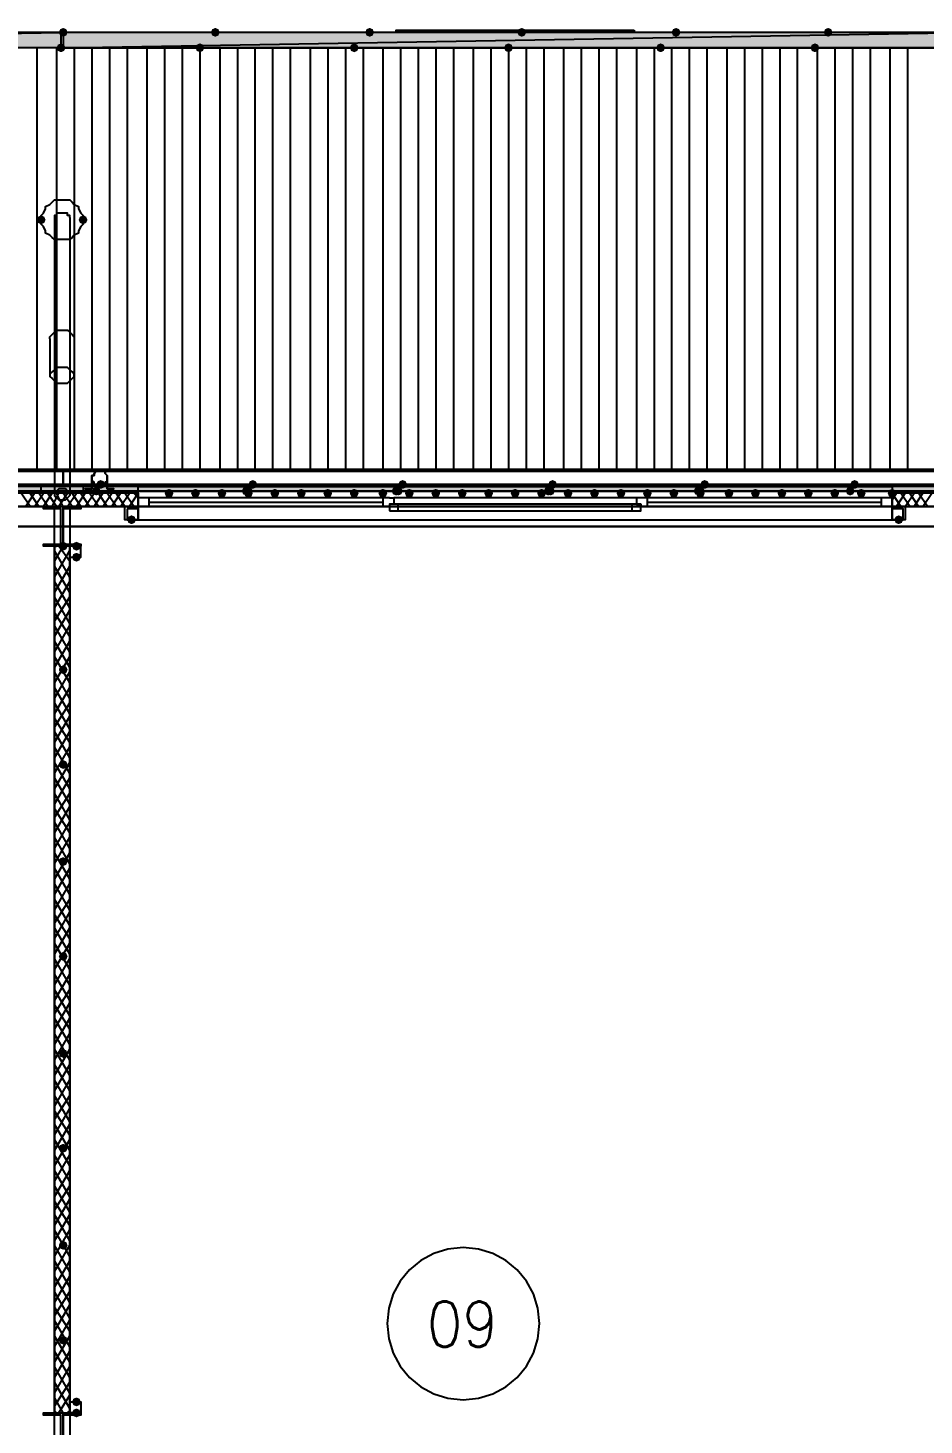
# Model space of a CAD drawing. Header units: millimetres. Extents: x 0 to 420, y 0 to 297.
# Drawn here: x 293.79 to 311, y 203.18 to 230 of the extents above; entities that cross this region are included whole.
import ezdxf

# ---------------------------------------------------------------- set-up
doc = ezdxf.new("R2010")
doc.units = ezdxf.units.MM
doc.layers.get('0').update_dxf_attribs({"linetype": 'CONTINUOUS'})
doc.styles.get("Standard").update_dxf_attribs({"font": 'STANDARD'})

msp = doc.modelspace()

# ---------------------------------------------------------------- hatches: boundary and pattern name
at = {"true_color": 0x000007}
h = msp.add_hatch(color=0, dxfattribs=at)
h.paths.add_polyline_path([(294.428333, 229.616), (277.071667, 229.616), (294.428333, 229.912333)], flags=0)
h.paths.add_polyline_path([(277.071667, 229.616), (294.428333, 229.912333), (277.071667, 229.912333)], flags=0)
at = {"true_color": 0x0000fe}
for points in [[(294.555333, 229.912333), (294.530463, 229.852537), (294.470667, 229.827667), (294.410871, 229.852537), (294.386, 229.912333), (294.410871, 229.972129), (294.470667, 229.997), (294.530462, 229.972129)], [(297.476333, 229.912333), (297.451462, 229.852537), (297.391667, 229.827667), (297.331871, 229.852537), (297.307, 229.912333), (297.331871, 229.972129), (297.391667, 229.997), (297.451462, 229.972129)], [(300.439667, 229.912333), (300.414796, 229.852537), (300.355, 229.827667), (300.295204, 229.852537), (300.270333, 229.912333), (300.295204, 229.972129), (300.355, 229.997), (300.414796, 229.972129)], [(303.360667, 229.912333), (303.335796, 229.852537), (303.276, 229.827667), (303.216204, 229.852537), (303.191333, 229.912333), (303.216204, 229.972129), (303.276, 229.997), (303.335796, 229.972129)], [(306.324, 229.912333), (306.299129, 229.852537), (306.239333, 229.827667), (306.179537, 229.852537), (306.154667, 229.912333), (306.179537, 229.972129), (306.239333, 229.997), (306.299129, 229.972129)], [(309.245, 229.912333), (309.220129, 229.852537), (309.160333, 229.827667), (309.100537, 229.852537), (309.075667, 229.912333), (309.100537, 229.972129), (309.160333, 229.997), (309.220129, 229.972129)], [(294.513, 229.616), (294.488129, 229.556204), (294.428333, 229.531333), (294.368538, 229.556204), (294.343667, 229.616), (294.368537, 229.675796), (294.428333, 229.700667), (294.488129, 229.675796)], [(297.18, 229.616), (297.155129, 229.556204), (297.095333, 229.531333), (297.035538, 229.556204), (297.010667, 229.616), (297.035537, 229.675796), (297.095333, 229.700667), (297.155129, 229.675796)], [(300.143333, 229.616), (300.118462, 229.556204), (300.058667, 229.531333), (299.998871, 229.556204), (299.974, 229.616), (299.998871, 229.675796), (300.058667, 229.700667), (300.118462, 229.675796)], [(303.106667, 229.616), (303.081796, 229.556204), (303.022, 229.531333), (302.962204, 229.556204), (302.937333, 229.616), (302.962204, 229.675796), (303.022, 229.700667), (303.081796, 229.675796)], [(306.027667, 229.616), (306.002796, 229.556204), (305.943, 229.531333), (305.883204, 229.556204), (305.858333, 229.616), (305.883204, 229.675796), (305.943, 229.700667), (306.002796, 229.675796)], [(308.991, 229.616), (308.966129, 229.556204), (308.906333, 229.531333), (308.846537, 229.556204), (308.821667, 229.616), (308.846537, 229.675796), (308.906333, 229.700667), (308.966129, 229.675796)], [(295.275, 221.234), (295.250129, 221.174204), (295.190333, 221.149333), (295.130538, 221.174204), (295.105667, 221.234), (295.130537, 221.293796), (295.190333, 221.318667), (295.250129, 221.293796)], [(298.196, 221.234), (298.171129, 221.174204), (298.111333, 221.149333), (298.051537, 221.174204), (298.026667, 221.234), (298.051537, 221.293796), (298.111333, 221.318667), (298.171129, 221.293796)], [(301.074667, 221.234), (301.049796, 221.174204), (300.99, 221.149333), (300.930204, 221.174204), (300.905333, 221.234), (300.930204, 221.293796), (300.99, 221.318667), (301.049796, 221.293796)], [(303.953333, 221.234), (303.928463, 221.174204), (303.868667, 221.149333), (303.808871, 221.174204), (303.784, 221.234), (303.808871, 221.293796), (303.868667, 221.318667), (303.928462, 221.293796)], [(306.874333, 221.234), (306.849462, 221.174204), (306.789667, 221.149333), (306.729871, 221.174204), (306.705, 221.234), (306.729871, 221.293796), (306.789667, 221.318667), (306.849462, 221.293796)], [(309.753, 221.234), (309.728129, 221.174204), (309.668333, 221.149333), (309.608538, 221.174204), (309.583667, 221.234), (309.608537, 221.293796), (309.668333, 221.318667), (309.728129, 221.293796)], [(295.190333, 221.107), (295.165462, 221.047204), (295.105667, 221.022333), (295.045871, 221.047204), (295.021, 221.107), (295.045871, 221.166796), (295.105667, 221.191667), (295.165462, 221.166796)], [(295.190333, 221.107), (295.165462, 221.047204), (295.105667, 221.022333), (295.045871, 221.047204), (295.021, 221.107), (295.045871, 221.166796), (295.105667, 221.191667), (295.165462, 221.166796)], [(295.190333, 221.107), (295.165462, 221.047204), (295.105667, 221.022333), (295.045871, 221.047204), (295.021, 221.107), (295.045871, 221.166796), (295.105667, 221.191667), (295.165462, 221.166796)], [(298.069, 221.107), (298.044129, 221.047204), (297.984333, 221.022333), (297.924537, 221.047204), (297.899667, 221.107), (297.924537, 221.166796), (297.984333, 221.191667), (298.044129, 221.166796)], [(298.111333, 221.107), (298.086462, 221.047204), (298.026667, 221.022333), (297.966871, 221.047204), (297.942, 221.107), (297.966871, 221.166796), (298.026667, 221.191667), (298.086462, 221.166796)], [(298.111333, 221.107), (298.086462, 221.047204), (298.026667, 221.022333), (297.966871, 221.047204), (297.942, 221.107), (297.966871, 221.166796), (298.026667, 221.191667), (298.086462, 221.166796)], [(300.947667, 221.107), (300.922796, 221.047204), (300.863, 221.022333), (300.803204, 221.047204), (300.778333, 221.107), (300.803204, 221.166796), (300.863, 221.191667), (300.922796, 221.166796)], [(300.99, 221.107), (300.965129, 221.047204), (300.905333, 221.022333), (300.845537, 221.047204), (300.820667, 221.107), (300.845537, 221.166796), (300.905333, 221.191667), (300.965129, 221.166796)], [(300.99, 221.107), (300.965129, 221.047204), (300.905333, 221.022333), (300.845537, 221.047204), (300.820667, 221.107), (300.845537, 221.166796), (300.905333, 221.191667), (300.965129, 221.166796)], [(303.868667, 221.107), (303.843796, 221.047204), (303.784, 221.022333), (303.724204, 221.047204), (303.699333, 221.107), (303.724204, 221.166796), (303.784, 221.191667), (303.843796, 221.166796)], [(303.911, 221.107), (303.886129, 221.047204), (303.826333, 221.022333), (303.766538, 221.047204), (303.741667, 221.107), (303.766537, 221.166796), (303.826333, 221.191667), (303.886129, 221.166796)], [(303.911, 221.107), (303.886129, 221.047204), (303.826333, 221.022333), (303.766538, 221.047204), (303.741667, 221.107), (303.766537, 221.166796), (303.826333, 221.191667), (303.886129, 221.166796)], [(306.747333, 221.107), (306.722462, 221.047204), (306.662667, 221.022333), (306.602871, 221.047204), (306.578, 221.107), (306.602871, 221.166796), (306.662667, 221.191667), (306.722462, 221.166796)], [(306.789667, 221.107), (306.764796, 221.047204), (306.705, 221.022333), (306.645204, 221.047204), (306.620333, 221.107), (306.645204, 221.166796), (306.705, 221.191667), (306.764796, 221.166796)], [(306.789667, 221.107), (306.764796, 221.047204), (306.705, 221.022333), (306.645204, 221.047204), (306.620333, 221.107), (306.645204, 221.166796), (306.705, 221.191667), (306.764796, 221.166796)], [(309.668333, 221.107), (309.643462, 221.047204), (309.583667, 221.022333), (309.523871, 221.047204), (309.499, 221.107), (309.523871, 221.166796), (309.583667, 221.191667), (309.643462, 221.166796)], [(309.668333, 221.107), (309.643462, 221.047204), (309.583667, 221.022333), (309.523871, 221.047204), (309.499, 221.107), (309.523871, 221.166796), (309.583667, 221.191667), (309.643462, 221.166796)], [(309.668333, 221.107), (309.643462, 221.047204), (309.583667, 221.022333), (309.523871, 221.047204), (309.499, 221.107), (309.523871, 221.166796), (309.583667, 221.191667), (309.643462, 221.166796)]]:
    msp.add_hatch(color=0, dxfattribs=at).paths.add_polyline_path(points, flags=0)
at = {"true_color": 0x000007}
h = msp.add_hatch(color=0, dxfattribs=at)
h.paths.add_polyline_path([(311.827333, 229.616), (294.470667, 229.616), (311.827333, 229.912333)], flags=0)
h.paths.add_polyline_path([(294.470667, 229.616), (311.827333, 229.912333), (294.470667, 229.912333)], flags=0)
for points in [[(294.132, 226.314), (294.107129, 226.254204), (294.047333, 226.229333), (293.987538, 226.254204), (293.962667, 226.314), (293.987537, 226.373796), (294.047333, 226.398667), (294.107129, 226.373796)], [(294.936333, 226.314), (294.911462, 226.254204), (294.851667, 226.229333), (294.791871, 226.254204), (294.767, 226.314), (294.791871, 226.373796), (294.851667, 226.398667), (294.911462, 226.373796)], [(296.587333, 221.064667), (296.562462, 221.004871), (296.502667, 220.98), (296.442871, 221.004871), (296.418, 221.064667), (296.442871, 221.124462), (296.502667, 221.149333), (296.562462, 221.124463)], [(297.095333, 221.064667), (297.070462, 221.004871), (297.010667, 220.98), (296.950871, 221.004871), (296.926, 221.064667), (296.950871, 221.124462), (297.010667, 221.149333), (297.070462, 221.124463)], [(297.603333, 221.064667), (297.578463, 221.004871), (297.518667, 220.98), (297.458871, 221.004871), (297.434, 221.064667), (297.458871, 221.124462), (297.518667, 221.149333), (297.578462, 221.124463)], [(298.111333, 221.064667), (298.086462, 221.004871), (298.026667, 220.98), (297.966871, 221.004871), (297.942, 221.064667), (297.966871, 221.124462), (298.026667, 221.149333), (298.086462, 221.124463)], [(298.619333, 221.064667), (298.594462, 221.004871), (298.534667, 220.98), (298.474871, 221.004871), (298.45, 221.064667), (298.474871, 221.124462), (298.534667, 221.149333), (298.594462, 221.124463)], [(299.127333, 221.064667), (299.102462, 221.004871), (299.042667, 220.98), (298.982871, 221.004871), (298.958, 221.064667), (298.982871, 221.124462), (299.042667, 221.149333), (299.102462, 221.124463)], [(299.635333, 221.064667), (299.610463, 221.004871), (299.550667, 220.98), (299.490871, 221.004871), (299.466, 221.064667), (299.490871, 221.124462), (299.550667, 221.149333), (299.610462, 221.124463)], [(300.143333, 221.064667), (300.118462, 221.004871), (300.058667, 220.98), (299.998871, 221.004871), (299.974, 221.064667), (299.998871, 221.124462), (300.058667, 221.149333), (300.118462, 221.124463)], [(300.693667, 221.064667), (300.668796, 221.004871), (300.609, 220.98), (300.549204, 221.004871), (300.524333, 221.064667), (300.549204, 221.124462), (300.609, 221.149333), (300.668796, 221.124463)], [(301.201667, 221.064667), (301.176796, 221.004871), (301.117, 220.98), (301.057204, 221.004871), (301.032333, 221.064667), (301.057204, 221.124462), (301.117, 221.149333), (301.176796, 221.124463)], [(301.709667, 221.064667), (301.684796, 221.004871), (301.625, 220.98), (301.565204, 221.004871), (301.540333, 221.064667), (301.565204, 221.124462), (301.625, 221.149333), (301.684796, 221.124463)], [(302.217667, 221.064667), (302.192796, 221.004871), (302.133, 220.98), (302.073204, 221.004871), (302.048333, 221.064667), (302.073204, 221.124462), (302.133, 221.149333), (302.192796, 221.124463)], [(302.725667, 221.064667), (302.700796, 221.004871), (302.641, 220.98), (302.581204, 221.004871), (302.556333, 221.064667), (302.581204, 221.124462), (302.641, 221.149333), (302.700796, 221.124463)], [(303.233667, 221.064667), (303.208796, 221.004871), (303.149, 220.98), (303.089204, 221.004871), (303.064333, 221.064667), (303.089204, 221.124462), (303.149, 221.149333), (303.208796, 221.124463)], [(303.741667, 221.064667), (303.716796, 221.004871), (303.657, 220.98), (303.597204, 221.004871), (303.572333, 221.064667), (303.597204, 221.124462), (303.657, 221.149333), (303.716796, 221.124463)], [(304.249667, 221.064667), (304.224796, 221.004871), (304.165, 220.98), (304.105204, 221.004871), (304.080333, 221.064667), (304.105204, 221.124462), (304.165, 221.149333), (304.224796, 221.124463)], [(304.757667, 221.064667), (304.732796, 221.004871), (304.673, 220.98), (304.613204, 221.004871), (304.588333, 221.064667), (304.613204, 221.124462), (304.673, 221.149333), (304.732796, 221.124463)], [(305.265667, 221.064667), (305.240796, 221.004871), (305.181, 220.98), (305.121204, 221.004871), (305.096333, 221.064667), (305.121204, 221.124462), (305.181, 221.149333), (305.240796, 221.124463)], [(305.773667, 221.064667), (305.748796, 221.004871), (305.689, 220.98), (305.629204, 221.004871), (305.604333, 221.064667), (305.629204, 221.124462), (305.689, 221.149333), (305.748796, 221.124463)], [(306.281667, 221.064667), (306.256796, 221.004871), (306.197, 220.98), (306.137204, 221.004871), (306.112333, 221.064667), (306.137204, 221.124462), (306.197, 221.149333), (306.256796, 221.124463)], [(306.789667, 221.064667), (306.764796, 221.004871), (306.705, 220.98), (306.645204, 221.004871), (306.620333, 221.064667), (306.645204, 221.124462), (306.705, 221.149333), (306.764796, 221.124463)], [(307.34, 221.064667), (307.315129, 221.004871), (307.255333, 220.98), (307.195538, 221.004871), (307.170667, 221.064667), (307.195537, 221.124462), (307.255333, 221.149333), (307.315129, 221.124463)], [(307.848, 221.064667), (307.823129, 221.004871), (307.763333, 220.98), (307.703538, 221.004871), (307.678667, 221.064667), (307.703537, 221.124462), (307.763333, 221.149333), (307.823129, 221.124463)], [(308.356, 221.064667), (308.331129, 221.004871), (308.271333, 220.98), (308.211537, 221.004871), (308.186667, 221.064667), (308.211537, 221.124462), (308.271333, 221.149333), (308.331129, 221.124463)], [(308.864, 221.064667), (308.839129, 221.004871), (308.779333, 220.98), (308.719538, 221.004871), (308.694667, 221.064667), (308.719537, 221.124462), (308.779333, 221.149333), (308.839129, 221.124463)], [(309.372, 221.064667), (309.347129, 221.004871), (309.287333, 220.98), (309.227538, 221.004871), (309.202667, 221.064667), (309.227537, 221.124462), (309.287333, 221.149333), (309.347129, 221.124463)], [(309.88, 221.064667), (309.855129, 221.004871), (309.795333, 220.98), (309.735537, 221.004871), (309.710667, 221.064667), (309.735537, 221.124462), (309.795333, 221.149333), (309.855129, 221.124463)], [(310.472667, 221.064667), (310.447796, 221.004871), (310.388, 220.98), (310.328204, 221.004871), (310.303333, 221.064667), (310.328204, 221.124462), (310.388, 221.149333), (310.447796, 221.124463)], [(295.867667, 220.556667), (295.842796, 220.496871), (295.783, 220.472), (295.723204, 220.496871), (295.698333, 220.556667), (295.723204, 220.616462), (295.783, 220.641333), (295.842796, 220.616463)], [(310.599667, 220.556667), (310.574796, 220.496871), (310.515, 220.472), (310.455204, 220.496871), (310.430333, 220.556667), (310.455204, 220.616462), (310.515, 220.641333), (310.574796, 220.616463)], [(294.555333, 220.048667), (294.530463, 219.988871), (294.470667, 219.964), (294.410871, 219.988871), (294.386, 220.048667), (294.410871, 220.108462), (294.470667, 220.133333), (294.530462, 220.108463)], [(294.809333, 220.048667), (294.784462, 219.988871), (294.724667, 219.964), (294.664871, 219.988871), (294.64, 220.048667), (294.664871, 220.108462), (294.724667, 220.133333), (294.784462, 220.108463)], [(294.809333, 219.837), (294.784462, 219.777204), (294.724667, 219.752333), (294.664871, 219.777204), (294.64, 219.837), (294.664871, 219.896796), (294.724667, 219.921667), (294.784462, 219.896796)], [(294.555333, 217.678), (294.530463, 217.618204), (294.470667, 217.593333), (294.410871, 217.618204), (294.386, 217.678), (294.410871, 217.737796), (294.470667, 217.762667), (294.530462, 217.737796)], [(294.555333, 215.857667), (294.530463, 215.797871), (294.470667, 215.773), (294.410871, 215.797871), (294.386, 215.857667), (294.410871, 215.917462), (294.470667, 215.942333), (294.530462, 215.917463)], [(294.555333, 213.995), (294.530463, 213.935204), (294.470667, 213.910333), (294.410871, 213.935204), (294.386, 213.995), (294.410871, 214.054796), (294.470667, 214.079667), (294.530462, 214.054796)], [(294.555333, 212.174667), (294.530463, 212.114871), (294.470667, 212.09), (294.410871, 212.114871), (294.386, 212.174667), (294.410871, 212.234462), (294.470667, 212.259333), (294.530462, 212.234463)], [(294.555333, 210.312), (294.530463, 210.252204), (294.470667, 210.227333), (294.410871, 210.252204), (294.386, 210.312), (294.410871, 210.371796), (294.470667, 210.396667), (294.530462, 210.371796)], [(294.555333, 208.491667), (294.530463, 208.431871), (294.470667, 208.407), (294.410871, 208.431871), (294.386, 208.491667), (294.410871, 208.551462), (294.470667, 208.576333), (294.530462, 208.551463)], [(294.555333, 206.629), (294.530463, 206.569204), (294.470667, 206.544333), (294.410871, 206.569204), (294.386, 206.629), (294.410871, 206.688796), (294.470667, 206.713667), (294.530462, 206.688796)], [(294.555333, 204.808667), (294.530463, 204.748871), (294.470667, 204.724), (294.410871, 204.748871), (294.386, 204.808667), (294.410871, 204.868462), (294.470667, 204.893333), (294.530462, 204.868463)], [(294.809333, 203.623333), (294.784462, 203.563538), (294.724667, 203.538667), (294.664871, 203.563538), (294.64, 203.623333), (294.664871, 203.683129), (294.724667, 203.708), (294.784462, 203.683129)], [(294.809333, 203.411667), (294.784462, 203.351871), (294.724667, 203.327), (294.664871, 203.351871), (294.64, 203.411667), (294.664871, 203.471462), (294.724667, 203.496333), (294.784462, 203.471463)]]:
    msp.add_hatch(color=0, dxfattribs=at).paths.add_polyline_path(points, flags=0)
h = msp.add_hatch(color=0, dxfattribs=at)
h.paths.add_polyline_path([(119.972667, 221.234), (381.973667, 221.234), (119.972667, 221.107)], flags=0)
h.paths.add_polyline_path([(381.973667, 221.234), (119.972667, 221.107), (381.973667, 221.107)], flags=0)

# ---------------------------------------------------------------- linework, layer by layer
at = {"color": 0, "true_color": 0x000007}
for points in [[(294.428333, 229.912333), (294.428333, 229.616), (277.071667, 229.616), (277.071667, 229.912333), (277.071667, 229.616), (259.672667, 229.616), (259.672667, 229.912333), (259.672667, 229.616), (242.273667, 229.616), (242.273667, 229.912333), (242.273667, 229.616), (224.874667, 229.616), (224.874667, 229.912333), (207.518, 229.912333), (207.518, 229.616), (224.874667, 229.616), (224.874667, 229.912333), (242.273667, 229.912333), (259.672667, 229.912333), (277.071667, 229.912333)], [(294.428333, 229.616), (277.071667, 229.616), (294.428333, 229.912333)], [(277.071667, 229.616), (294.428333, 229.912333), (277.071667, 229.912333)], [(311.827333, 229.616), (294.470667, 229.616), (311.827333, 229.912333)], [(294.470667, 229.616), (311.827333, 229.912333), (294.470667, 229.912333)], [(311.827333, 229.912333), (294.470667, 229.912333), (294.470667, 229.616), (311.827333, 229.616)], [(305.435, 229.954667), (305.435, 229.912333), (300.863, 229.912333), (300.863, 229.954667)], [(381.973667, 229.065667), (381.973667, 229.616), (119.972667, 229.616), (119.972667, 229.065667), (119.972667, 222.080667), (119.972667, 221.488), (381.973667, 221.488), (381.973667, 222.080667)], [(294.513, 225.933), (294.470667, 225.933), (294.386, 225.933), (294.301333, 225.933), (294.259, 225.975333), (294.216667, 226.017667), (294.132, 226.06), (294.132, 226.102333), (294.089667, 226.187), (294.047333, 226.229333), (294.047333, 226.314), (294.047333, 226.398667), (294.089667, 226.441), (294.132, 226.525667), (294.132, 226.568), (294.216667, 226.610333), (294.259, 226.652667), (294.301333, 226.695), (294.386, 226.695), (294.470667, 226.695), (294.513, 226.695), (294.597667, 226.695), (294.64, 226.652667), (294.682333, 226.610333), (294.767, 226.568), (294.767, 226.525667), (294.809333, 226.441), (294.851667, 226.398667), (294.851667, 226.314), (294.851667, 226.229333), (294.809333, 226.187), (294.767, 226.102333), (294.767, 226.06), (294.682333, 226.017667), (294.64, 225.975333), (294.597667, 225.933)], [(294.470667, 223.181333), (294.513, 223.181333), (294.555333, 223.181333), (294.597667, 223.223667), (294.64, 223.266), (294.682333, 223.308333), (294.682333, 223.350667), (294.64, 223.393), (294.597667, 223.435333), (294.555333, 223.477667), (294.513, 223.477667), (294.470667, 223.477667), (294.428333, 223.477667), (294.386, 223.477667), (294.343667, 223.477667), (294.301333, 223.435333), (294.259, 223.393), (294.216667, 223.350667), (294.216667, 223.308333), (294.259, 223.266), (294.301333, 223.223667), (294.343667, 223.181333), (294.386, 223.181333), (294.428333, 223.181333)], [(294.470667, 221.191667), (277.071667, 221.191667), (277.071667, 221.530333), (294.470667, 221.530333)], [(311.827333, 221.191667), (294.470667, 221.191667), (294.470667, 221.530333), (311.827333, 221.530333)], [(294.894, 221.149333), (295.021, 221.149333), (295.021, 221.361), (295.021, 221.403333), (295.063333, 221.403333), (295.063333, 221.445667), (295.105667, 221.488), (295.148, 221.488), (295.190333, 221.488), (295.232667, 221.488), (295.275, 221.488), (295.275, 221.445667), (295.317333, 221.403333), (295.317333, 221.361), (295.317333, 221.149333), (295.444333, 221.149333), (295.317333, 221.149333), (295.317333, 221.361), (295.317333, 221.403333), (295.275, 221.445667), (295.275, 221.488), (295.232667, 221.488), (295.190333, 221.488), (295.148, 221.488), (295.105667, 221.488), (295.063333, 221.445667), (295.063333, 221.403333), (295.021, 221.403333), (295.021, 221.361), (295.021, 221.149333), (294.894, 221.149333), (295.021, 221.149333), (295.021, 221.361), (295.021, 221.403333), (295.063333, 221.403333), (295.063333, 221.445667), (295.105667, 221.488), (295.148, 221.488), (295.190333, 221.488), (295.232667, 221.488), (295.275, 221.488), (295.275, 221.445667), (295.317333, 221.403333), (295.317333, 221.361), (295.317333, 221.149333), (295.444333, 221.149333), (295.317333, 221.149333), (295.317333, 221.361), (295.317333, 221.403333), (295.275, 221.445667), (295.275, 221.488), (295.232667, 221.488), (295.190333, 221.488), (295.148, 221.488), (295.105667, 221.488), (295.063333, 221.445667), (295.063333, 221.403333), (295.021, 221.403333), (295.021, 221.361), (295.021, 221.149333), (294.894, 221.149333), (295.021, 221.149333), (295.021, 221.361), (295.021, 221.403333), (295.063333, 221.403333), (295.063333, 221.445667), (295.105667, 221.488), (295.148, 221.488), (295.190333, 221.488), (295.232667, 221.488), (295.275, 221.488), (295.275, 221.445667), (295.317333, 221.403333), (295.317333, 221.361), (295.317333, 221.149333), (295.444333, 221.149333), (295.317333, 221.149333), (295.317333, 221.361), (295.317333, 221.403333), (295.275, 221.445667), (295.275, 221.488), (295.232667, 221.488), (295.190333, 221.488), (295.148, 221.488), (295.105667, 221.488), (295.063333, 221.445667), (295.063333, 221.403333), (295.021, 221.403333), (295.021, 221.361), (295.021, 221.149333)], [(295.317333, 221.361), (295.317333, 221.318667), (295.317333, 221.276333), (295.275, 221.276333), (295.275, 221.234), (295.232667, 221.234), (295.190333, 221.191667), (295.148, 221.191667), (295.105667, 221.234), (295.063333, 221.234), (295.063333, 221.276333), (295.021, 221.318667), (295.021, 221.361), (295.021, 221.403333), (295.063333, 221.403333), (295.063333, 221.445667), (295.105667, 221.488), (295.148, 221.488), (295.190333, 221.488), (295.232667, 221.488), (295.275, 221.488), (295.275, 221.445667), (295.317333, 221.403333)], [(295.021, 221.361), (295.021, 221.403333), (295.063333, 221.403333), (295.063333, 221.445667), (295.105667, 221.488), (295.148, 221.488), (295.190333, 221.488), (295.232667, 221.488), (295.275, 221.488), (295.275, 221.445667), (295.317333, 221.403333), (295.317333, 221.361), (295.317333, 221.318667), (295.317333, 221.276333), (295.275, 221.276333), (295.275, 221.234), (295.232667, 221.234), (295.190333, 221.191667), (295.148, 221.191667), (295.105667, 221.234), (295.063333, 221.234), (295.063333, 221.276333), (295.021, 221.318667)], [(119.972667, 221.234), (381.973667, 221.234), (119.972667, 221.107)], [(381.973667, 221.234), (119.972667, 221.107), (381.973667, 221.107)], [(119.972667, 221.234), (119.972667, 221.107), (381.973667, 221.107), (381.973667, 221.234)], [(294.470667, 220.937667), (294.513, 220.937667), (294.555333, 220.98), (294.597667, 221.022333), (294.597667, 221.064667), (294.555333, 221.107), (294.513, 221.149333), (294.470667, 221.149333), (294.428333, 221.149333), (294.386, 221.149333), (294.343667, 221.107), (294.301333, 221.064667), (294.301333, 221.022333), (294.343667, 220.98), (294.386, 220.937667), (294.428333, 220.937667)], [(393.361333, 220.810667), (259.291667, 220.810667), (259.291667, 189.780333), (242.612333, 189.780333), (242.612333, 220.810667), (108.585, 220.810667), (108.585, 104.14), (242.654667, 104.14), (242.654667, 135.128), (259.291667, 135.128), (259.291667, 104.14), (393.361333, 104.14)], [(294.809333, 220.048667), (294.089667, 220.048667), (294.089667, 220.091), (294.428333, 220.091), (294.428333, 220.768333), (294.089667, 220.768333), (294.089667, 220.810667), (294.809333, 220.810667), (294.809333, 220.768333), (294.470667, 220.768333), (294.470667, 220.091), (294.809333, 220.091)], [(295.656, 220.810667), (295.91, 220.810667), (295.91, 220.556667), (295.656, 220.556667)], [(295.698333, 220.768333), (295.698333, 220.556667), (295.91, 220.556667), (295.91, 220.768333)], [(295.91, 220.810667), (295.91, 220.98)], [(300.736, 220.726), (300.905333, 220.726), (300.905333, 220.853), (300.736, 220.853)], [(305.562, 220.853), (305.392667, 220.853), (305.392667, 220.726), (305.562, 220.726)], [(310.388, 220.810667), (310.388, 220.98)], [(310.388, 220.810667), (310.642, 220.810667), (310.642, 220.556667), (310.388, 220.556667)], [(310.388, 220.768333), (310.388, 220.556667), (310.599667, 220.556667), (310.599667, 220.768333)], [(242.612333, 220.429667), (242.612333, 189.780333), (259.291667, 189.780333), (259.291667, 220.429667), (393.022667, 220.429667), (393.022667, 104.478667), (259.291667, 104.478667), (259.291667, 135.128), (242.654667, 135.128), (242.654667, 104.478667), (108.923667, 104.478667), (108.923667, 220.429667)], [(294.597667, 203.411667), (294.597667, 220.048667), (294.301333, 220.048667), (294.301333, 203.411667)], [(294.809333, 220.048667), (294.597667, 220.048667), (294.597667, 219.837), (294.809333, 219.837), (294.809333, 220.048667), (294.597667, 220.048667), (294.597667, 219.837), (294.809333, 219.837)], [(294.809333, 203.411667), (294.597667, 203.411667), (294.597667, 203.623333), (294.809333, 203.623333), (294.809333, 203.411667), (294.597667, 203.411667), (294.597667, 203.623333), (294.809333, 203.623333)], [(294.809333, 202.692), (294.089667, 202.692), (294.089667, 202.734333), (294.428333, 202.734333), (294.428333, 203.369333), (294.089667, 203.369333), (294.089667, 203.411667), (294.809333, 203.411667), (294.809333, 203.369333), (294.470667, 203.369333), (294.470667, 202.734333), (294.809333, 202.734333)]]:
    msp.add_lwpolyline(points, close=True, dxfattribs=at)
for points in [[(294.428333, 229.912333), (277.071667, 229.912333)], [(311.827333, 229.912333), (294.470667, 229.912333)], [(300.863, 229.912333), (300.863, 229.954667), (305.435, 229.954667)], [(294.047333, 226.314), (294.047333, 226.398667), (294.089667, 226.441), (294.132, 226.525667), (294.132, 226.568), (294.216667, 226.610333), (294.259, 226.652667), (294.301333, 226.695), (294.386, 226.695), (294.470667, 226.695), (294.513, 226.695), (294.597667, 226.695), (294.64, 226.652667), (294.682333, 226.610333), (294.767, 226.568), (294.767, 226.525667), (294.809333, 226.441), (294.851667, 226.398667), (294.851667, 226.314)], [(294.597667, 226.356333), (294.597667, 226.398667), (294.555333, 226.398667), (294.555333, 226.441), (294.513, 226.441), (294.470667, 226.441), (294.428333, 226.441), (294.386, 226.441), (294.343667, 226.441), (294.343667, 226.398667), (294.301333, 226.398667), (294.301333, 226.356333)], [(294.301333, 226.356333), (294.301333, 221.022333)], [(294.597667, 226.356333), (294.597667, 221.022333)], [(294.216667, 224.028), (294.216667, 224.070333), (294.259, 224.112667), (294.301333, 224.155), (294.343667, 224.197333), (294.386, 224.197333), (294.428333, 224.197333), (294.470667, 224.197333), (294.513, 224.197333), (294.555333, 224.197333), (294.597667, 224.155), (294.64, 224.112667), (294.682333, 224.070333), (294.682333, 224.028)], [(294.216667, 224.028), (294.216667, 223.308333)], [(294.682333, 224.028), (294.682333, 223.308333)], [(119.972667, 221.107), (381.973667, 221.107), (119.972667, 221.107), (381.973667, 221.107)], [(119.972667, 221.107), (381.973667, 221.107)], [(119.972667, 221.107), (381.973667, 221.107)], [(295.91, 221.064667), (292.989, 221.064667)], [(293.835667, 220.810667), (293.666333, 221.064667)], [(293.751, 220.810667), (293.920333, 221.064667)], [(294.005, 220.810667), (293.835667, 221.064667)], [(293.920333, 220.810667), (294.089667, 221.064667)], [(294.174333, 220.810667), (294.005, 221.064667)], [(294.851667, 221.191667), (294.809333, 221.191667), (294.767, 221.191667), (294.682333, 221.191667), (294.64, 221.191667), (294.597667, 221.191667), (294.513, 221.191667), (294.470667, 221.191667), (294.386, 221.191667), (294.301333, 221.191667), (294.259, 221.191667), (294.216667, 221.191667), (294.132, 221.191667), (294.089667, 221.191667), (294.047333, 221.191667)], [(294.851667, 221.191667), (294.851667, 221.064667), (294.809333, 221.064667), (294.767, 221.064667), (294.682333, 221.064667), (294.64, 221.064667), (294.597667, 221.064667), (294.513, 221.064667), (294.470667, 221.064667), (294.386, 221.064667), (294.301333, 221.064667), (294.259, 221.064667), (294.216667, 221.064667), (294.132, 221.064667), (294.089667, 221.064667), (294.047333, 221.064667), (294.047333, 221.191667)], [(294.089667, 220.810667), (294.259, 221.064667)], [(294.343667, 220.810667), (294.174333, 221.064667)], [(294.259, 220.810667), (294.386, 221.064667)], [(294.470667, 220.810667), (294.343667, 221.064667)], [(294.386, 220.810667), (294.555333, 221.064667)], [(294.64, 220.810667), (294.470667, 221.064667)], [(294.555333, 220.810667), (294.724667, 221.064667)], [(294.809333, 220.810667), (294.64, 221.064667)], [(294.724667, 220.810667), (294.894, 221.064667)], [(294.978667, 220.810667), (294.809333, 221.064667)], [(294.894, 220.810667), (295.063333, 221.064667)], [(295.148, 220.810667), (294.978667, 221.064667)], [(295.063333, 220.810667), (295.232667, 221.064667)], [(295.317333, 220.810667), (295.148, 221.064667)], [(295.232667, 220.810667), (295.402, 221.064667)], [(295.486667, 220.810667), (295.317333, 221.064667)], [(295.402, 220.810667), (295.571333, 221.064667)], [(295.656, 220.810667), (295.486667, 221.064667)], [(295.571333, 220.810667), (295.740667, 221.064667)], [(295.825333, 220.810667), (295.656, 221.064667)], [(295.740667, 220.810667), (295.91, 221.064667)], [(295.91, 220.98), (295.825333, 221.064667)], [(295.91, 221.064667), (295.91, 221.191667), (310.388, 221.191667), (310.388, 221.064667)], [(295.91, 221.064667), (295.91, 220.98), (295.91, 220.810667)], [(295.91, 221.064667), (295.91, 220.98)], [(310.388, 220.937667), (310.472667, 221.064667)], [(310.557333, 220.810667), (310.388, 221.064667)], [(310.388, 221.064667), (310.388, 220.98), (310.388, 220.810667)], [(310.388, 221.064667), (310.388, 220.98)], [(313.309, 221.064667), (310.388, 221.064667)], [(310.472667, 220.810667), (310.642, 221.064667)], [(310.726667, 220.810667), (310.557333, 221.064667)], [(310.642, 220.810667), (310.811333, 221.064667)], [(310.896, 220.810667), (310.726667, 221.064667)], [(310.811333, 220.810667), (310.980667, 221.064667)], [(311.065333, 220.810667), (310.896, 221.064667)], [(310.980667, 220.810667), (311.15, 221.064667)], [(292.989, 220.810667), (295.91, 220.810667)], [(294.089667, 220.768333), (294.089667, 220.810667)], [(294.259, 220.768333), (294.259, 220.810667)], [(294.470667, 220.048667), (294.470667, 220.810667)], [(294.64, 220.768333), (294.64, 220.810667)], [(294.809333, 220.768333), (294.809333, 220.810667)], [(295.783, 220.810667), (295.783, 220.768333)], [(295.91, 220.810667), (296.121667, 220.810667), (296.121667, 220.98), (295.91, 220.98)], [(303.149, 220.810667), (295.91, 220.810667), (295.91, 220.683667)], [(303.149, 220.810667), (295.91, 220.810667), (295.91, 220.683667)], [(295.91, 220.810667), (310.388, 220.810667)], [(300.609, 220.98), (296.121667, 220.98)], [(296.121667, 220.895333), (300.609, 220.895333)], [(296.121667, 220.810667), (300.609, 220.810667)], [(300.736, 220.98), (300.609, 220.98), (300.609, 220.810667), (300.736, 220.810667)], [(300.736, 220.98), (300.820667, 220.98), (300.820667, 220.853), (300.736, 220.853), (300.736, 220.810667)], [(305.477333, 220.98), (300.820667, 220.98)], [(305.392667, 220.853), (300.905333, 220.853)], [(300.905333, 220.810667), (305.392667, 220.810667)], [(300.905333, 220.726), (305.392667, 220.726)], [(300.905333, 220.726), (305.392667, 220.726)], [(310.388, 220.683667), (310.388, 220.810667), (303.149, 220.810667)], [(310.388, 220.683667), (310.388, 220.810667), (303.149, 220.810667)], [(305.562, 220.98), (305.477333, 220.98), (305.477333, 220.853), (305.562, 220.853), (305.562, 220.810667)], [(305.562, 220.810667), (305.689, 220.810667), (305.689, 220.98), (305.562, 220.98)], [(310.176333, 220.98), (305.689, 220.98)], [(305.689, 220.895333), (310.176333, 220.895333)], [(305.689, 220.810667), (310.176333, 220.810667)], [(310.388, 220.98), (310.176333, 220.98), (310.176333, 220.810667), (310.388, 220.810667)], [(310.388, 220.810667), (313.309, 220.810667)], [(310.515, 220.810667), (310.515, 220.768333)], [(295.91, 220.683667), (295.91, 220.556667), (303.149, 220.556667)], [(295.91, 220.683667), (295.91, 220.556667), (303.149, 220.556667)], [(303.149, 220.556667), (310.388, 220.556667), (310.388, 220.683667)], [(303.149, 220.556667), (310.388, 220.556667), (310.388, 220.683667)], [(294.089667, 220.048667), (294.089667, 220.091)], [(294.259, 220.048667), (294.259, 220.091)], [(294.301333, 220.048667), (294.343667, 220.048667)], [(294.301333, 219.752333), (294.470667, 220.048667)], [(294.301333, 219.456), (294.597667, 219.964)], [(294.597667, 219.456), (294.301333, 219.964)], [(294.597667, 219.752333), (294.386, 220.048667)], [(294.597667, 220.048667), (294.555333, 220.048667)], [(294.64, 220.048667), (294.64, 220.091)], [(294.809333, 220.048667), (294.809333, 220.091)], [(294.301333, 219.159667), (294.597667, 219.667667)], [(294.597667, 219.159667), (294.301333, 219.667667)], [(294.301333, 218.863333), (294.597667, 219.371333)], [(294.597667, 218.863333), (294.301333, 219.371333)], [(294.301333, 218.609333), (294.597667, 219.075)], [(294.597667, 218.567), (294.301333, 219.075)], [(294.301333, 218.313), (294.597667, 218.821)], [(294.597667, 218.313), (294.301333, 218.778667)], [(294.301333, 218.016667), (294.597667, 218.524667)], [(294.597667, 218.016667), (294.301333, 218.524667)], [(294.301333, 217.720333), (294.597667, 218.228333)], [(294.597667, 217.720333), (294.301333, 218.228333)], [(294.301333, 217.424), (294.597667, 217.932)], [(294.597667, 217.424), (294.301333, 217.932)], [(294.301333, 217.127667), (294.597667, 217.635667)], [(294.597667, 217.127667), (294.301333, 217.635667)], [(294.301333, 216.831333), (294.597667, 217.339333)], [(294.597667, 216.831333), (294.301333, 217.339333)], [(294.301333, 216.577333), (294.597667, 217.043)], [(294.597667, 216.535), (294.301333, 217.043)], [(294.301333, 216.281), (294.597667, 216.789)], [(294.597667, 216.281), (294.301333, 216.746667)], [(294.301333, 215.984667), (294.597667, 216.492667)], [(294.597667, 215.984667), (294.301333, 216.492667)], [(294.301333, 215.688333), (294.597667, 216.196333)], [(294.597667, 215.688333), (294.301333, 216.196333)], [(294.301333, 215.392), (294.597667, 215.9)], [(294.597667, 215.392), (294.301333, 215.9)], [(294.301333, 215.095667), (294.597667, 215.603667)], [(294.597667, 215.095667), (294.301333, 215.603667)], [(294.301333, 214.841667), (294.597667, 215.307333)], [(294.597667, 214.799333), (294.301333, 215.307333)], [(294.301333, 214.545333), (294.597667, 215.053333)], [(294.597667, 214.545333), (294.301333, 215.011)], [(294.301333, 214.249), (294.597667, 214.757)], [(294.597667, 214.249), (294.301333, 214.757)], [(294.301333, 213.952667), (294.597667, 214.460667)], [(294.597667, 213.952667), (294.301333, 214.460667)], [(294.301333, 213.656333), (294.597667, 214.164333)], [(294.597667, 213.656333), (294.301333, 214.164333)], [(294.301333, 213.36), (294.597667, 213.868)], [(294.597667, 213.36), (294.301333, 213.868)], [(294.301333, 213.063667), (294.597667, 213.571667)], [(294.597667, 213.063667), (294.301333, 213.571667)], [(294.301333, 212.809667), (294.597667, 213.275333)], [(294.597667, 212.767333), (294.301333, 213.275333)], [(294.301333, 212.513333), (294.597667, 213.021333)], [(294.597667, 212.513333), (294.301333, 212.979)], [(294.301333, 212.217), (294.597667, 212.725)], [(294.597667, 212.217), (294.301333, 212.725)], [(294.301333, 211.920667), (294.597667, 212.428667)], [(294.597667, 211.920667), (294.301333, 212.428667)], [(294.301333, 211.624333), (294.597667, 212.132333)], [(294.597667, 211.624333), (294.301333, 212.132333)], [(294.301333, 211.328), (294.597667, 211.836)], [(294.597667, 211.328), (294.301333, 211.836)], [(294.301333, 211.074), (294.597667, 211.539667)], [(294.597667, 211.031667), (294.301333, 211.539667)], [(294.301333, 210.777667), (294.597667, 211.285667)], [(294.597667, 210.777667), (294.301333, 211.243333)], [(294.301333, 210.481333), (294.597667, 210.989333)], [(294.597667, 210.481333), (294.301333, 210.989333)], [(294.301333, 210.185), (294.597667, 210.693)], [(294.597667, 210.185), (294.301333, 210.693)], [(294.301333, 209.888667), (294.597667, 210.396667)], [(294.597667, 209.888667), (294.301333, 210.396667)], [(294.301333, 209.592333), (294.597667, 210.100333)], [(294.597667, 209.592333), (294.301333, 210.100333)], [(294.301333, 209.296), (294.597667, 209.804)], [(294.597667, 209.296), (294.301333, 209.804)], [(294.301333, 209.042), (294.597667, 209.507667)], [(294.597667, 208.999667), (294.301333, 209.507667)], [(294.301333, 208.745667), (294.597667, 209.253667)], [(294.597667, 208.745667), (294.301333, 209.211333)], [(294.301333, 208.449333), (294.597667, 208.957333)], [(294.597667, 208.449333), (294.301333, 208.957333)], [(294.301333, 208.153), (294.597667, 208.661)], [(294.597667, 208.153), (294.301333, 208.661)], [(294.301333, 207.856667), (294.597667, 208.364667)], [(294.597667, 207.856667), (294.301333, 208.364667)], [(294.301333, 207.560333), (294.597667, 208.068333)], [(294.597667, 207.560333), (294.301333, 208.068333)], [(294.301333, 207.306333), (294.597667, 207.772)], [(294.597667, 207.264), (294.301333, 207.772)], [(294.301333, 207.01), (294.597667, 207.518)], [(294.597667, 207.01), (294.301333, 207.475667)], [(294.301333, 206.713667), (294.597667, 207.221667)], [(294.597667, 206.713667), (294.301333, 207.221667)], [(294.301333, 206.417333), (294.597667, 206.925333)], [(294.597667, 206.417333), (294.301333, 206.925333)], [(294.301333, 206.121), (294.597667, 206.629)], [(294.597667, 206.121), (294.301333, 206.629)], [(303.614667, 205.126167), (303.584995, 205.42051), (303.499894, 205.694662), (303.365238, 205.942749), (303.186899, 206.158899), (302.970749, 206.337238), (302.722662, 206.471894), (302.44851, 206.556995), (302.154167, 206.586667), (301.859823, 206.556995), (301.585671, 206.471894), (301.337584, 206.337238), (301.121434, 206.158899), (300.943095, 205.942749), (300.808439, 205.694662), (300.723339, 205.42051), (300.693667, 205.126167)], [(294.301333, 205.824667), (294.597667, 206.332667)], [(294.597667, 205.824667), (294.301333, 206.332667)], [(294.301333, 205.528333), (294.597667, 206.036333)], [(294.597667, 205.528333), (294.301333, 206.036333)], [(294.301333, 205.274333), (294.597667, 205.74)], [(294.597667, 205.232), (294.301333, 205.74)], [(294.301333, 204.978), (294.597667, 205.486)], [(294.597667, 204.978), (294.301333, 205.443667)], [(294.301333, 204.681667), (294.597667, 205.189667)], [(294.597667, 204.681667), (294.301333, 205.189667)], [(294.301333, 204.385333), (294.597667, 204.893333)], [(294.597667, 204.385333), (294.301333, 204.893333)], [(300.693667, 205.126167), (300.723339, 204.831823), (300.808439, 204.557671), (300.943095, 204.309584), (301.121434, 204.093434), (301.337584, 203.915095), (301.585671, 203.780439), (301.859823, 203.695339), (302.154167, 203.665667), (302.44851, 203.695339), (302.722662, 203.780439), (302.970749, 203.915095), (303.186899, 204.093434), (303.365238, 204.309584), (303.499894, 204.557671), (303.584995, 204.831823), (303.614667, 205.126167)], [(294.301333, 204.089), (294.597667, 204.597)], [(294.597667, 204.089), (294.301333, 204.597)], [(294.301333, 203.792667), (294.597667, 204.300667)], [(294.597667, 203.792667), (294.301333, 204.300667)], [(294.301333, 203.538667), (294.597667, 204.004333)], [(294.597667, 203.496333), (294.301333, 204.004333)], [(294.470667, 203.411667), (294.301333, 203.708)], [(294.386, 203.411667), (294.597667, 203.750333)], [(294.089667, 203.369333), (294.089667, 203.411667)], [(294.259, 203.369333), (294.259, 203.411667)], [(294.343667, 203.411667), (294.301333, 203.454)], [(294.470667, 202.692), (294.470667, 203.411667)], [(294.555333, 203.411667), (294.597667, 203.454)], [(294.64, 203.369333), (294.64, 203.411667)], [(294.809333, 203.369333), (294.809333, 203.411667)]]:
    msp.add_lwpolyline(points, dxfattribs=at)
at = {"color": 0, "true_color": 0x0000fd}
for points in [[(293.962667, 229.616), (293.962667, 221.488)], [(294.343667, 229.616), (294.343667, 221.488)], [(294.682333, 229.616), (294.682333, 221.488)], [(295.021, 229.616), (295.021, 221.488)], [(295.359667, 229.616), (295.359667, 221.488)], [(295.698333, 229.616), (295.698333, 221.488)], [(296.079333, 229.616), (296.079333, 221.488)], [(296.418, 229.616), (296.418, 221.488)], [(296.756667, 229.616), (296.756667, 221.488)], [(297.095333, 229.616), (297.095333, 221.488)], [(297.476333, 229.616), (297.476333, 221.488)], [(297.815, 229.616), (297.815, 221.488)], [(298.153667, 229.616), (298.153667, 221.488)], [(298.492333, 229.616), (298.492333, 221.488)], [(298.831, 229.616), (298.831, 221.488)], [(299.212, 229.616), (299.212, 221.488)], [(299.550667, 229.616), (299.550667, 221.488)], [(299.889333, 229.616), (299.889333, 221.488)], [(300.228, 229.616), (300.228, 221.488)], [(300.609, 229.616), (300.609, 221.488)], [(300.947667, 229.616), (300.947667, 221.488)], [(301.286333, 229.616), (301.286333, 221.488)], [(301.625, 229.616), (301.625, 221.488)], [(301.963667, 229.616), (301.963667, 221.488)], [(302.344667, 229.616), (302.344667, 221.488)], [(302.683333, 229.616), (302.683333, 221.488)], [(303.022, 229.616), (303.022, 221.488)], [(303.360667, 229.616), (303.360667, 221.488)], [(303.699333, 229.616), (303.699333, 221.488)], [(304.080333, 229.616), (304.080333, 221.488)], [(304.419, 229.616), (304.419, 221.488)], [(304.757667, 229.616), (304.757667, 221.488)], [(305.096333, 229.616), (305.096333, 221.488)], [(305.477333, 229.616), (305.477333, 221.488)], [(305.816, 229.616), (305.816, 221.488)], [(306.154667, 229.616), (306.154667, 221.488)], [(306.493333, 229.616), (306.493333, 221.488)], [(306.832, 229.616), (306.832, 221.488)], [(307.213, 229.616), (307.213, 221.488)], [(307.551667, 229.616), (307.551667, 221.488)], [(307.890333, 229.616), (307.890333, 221.488)], [(308.229, 229.616), (308.229, 221.488)], [(308.567667, 229.616), (308.567667, 221.488)], [(308.948667, 229.616), (308.948667, 221.488)], [(309.287333, 229.616), (309.287333, 221.488)], [(309.626, 229.616), (309.626, 221.488)], [(309.964667, 229.616), (309.964667, 221.488)], [(310.345667, 229.616), (310.345667, 221.488)], [(310.684333, 229.616), (310.684333, 221.488)]]:
    msp.add_lwpolyline(points, dxfattribs=at)
at = {"color": 0, "true_color": 0x00002b}
for points in [[(277.198667, 186.309), (294.301333, 186.309), (294.301333, 220.810667), (277.198667, 220.810667)], [(311.700333, 220.810667), (294.597667, 220.810667), (294.597667, 186.309), (311.700333, 186.309)]]:
    msp.add_lwpolyline(points, close=True, dxfattribs=at)
at = {"color": 0, "true_color": 0x0000fe}
msp.add_lwpolyline([(242.612333, 220.429667), (108.923667, 220.429667), (108.923667, 104.478667), (242.654667, 104.478667), (242.654667, 135.128), (259.291667, 135.128), (259.291667, 104.478667), (393.022667, 104.478667), (393.022667, 220.429667), (259.291667, 220.429667), (259.291667, 189.780333), (242.612333, 189.780333)], close=True, dxfattribs=at)

# ---------------------------------------------------------------- texts
at = {"color": 0, "true_color": 0x000007, "insert": (301.455674, 205.553699), "char_height": 0.872032, "width": 1.06581688, "attachment_point": 1}
msp.add_mtext('09', dxfattribs=at)

doc.saveas('drawing.dxf')
